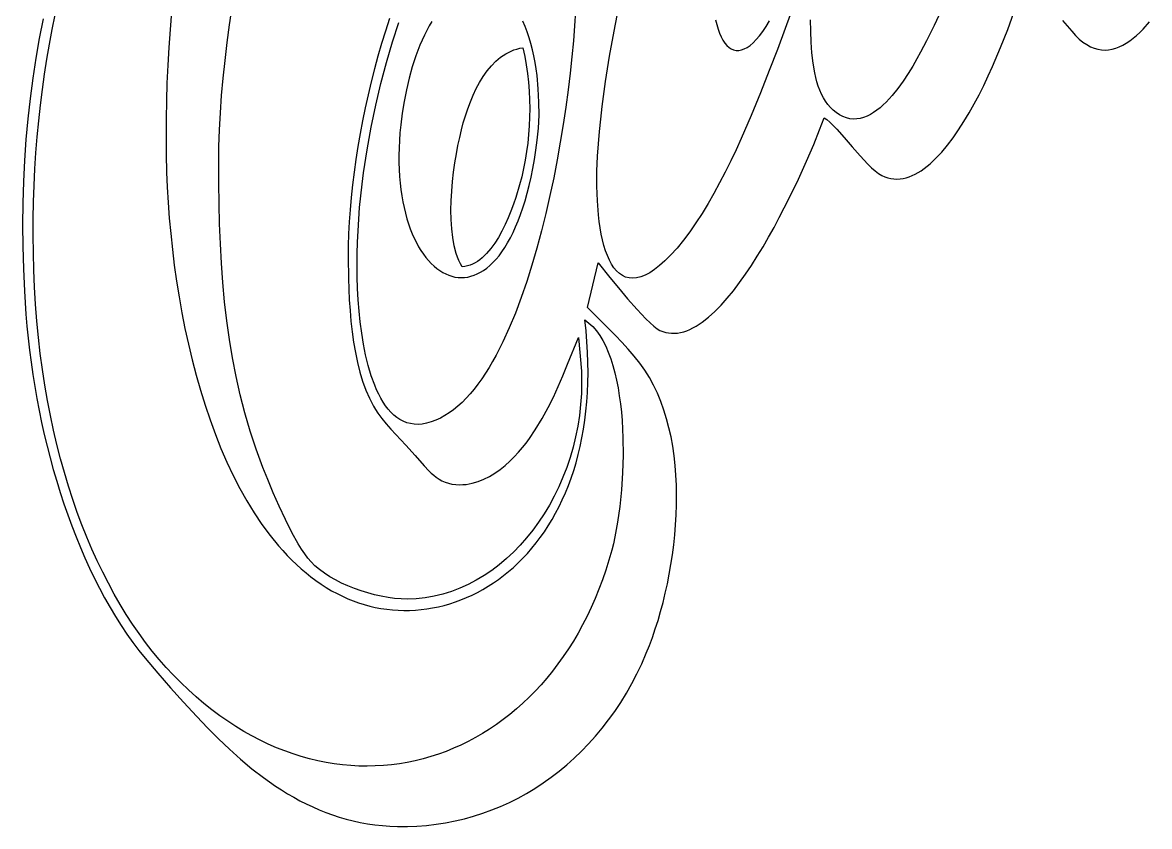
# Model space of a CAD drawing. Extents: x 0 to 206, y 0 to 153.
# Drawn here: x 4 to 101, y 3 to 72.2 of the extents above; entities that cross this region are included whole.
import ezdxf

# ---------------------------------------------------------------- set-up
doc = ezdxf.new("R2010")
doc.units = 0
doc.layers.add('Nível Padrão', color=18, linetype='CONTINUOUS')

msp = doc.modelspace()

# ---------------------------------------------------------------- linework, layer by layer
at = {"layer": 'Nível Padrão'}
for points in [[(5.785, 72.479), (5.453, 70.798), (5.155, 69.097), (4.891, 67.377), (4.66, 65.638), (4.464, 63.878), (4.302, 62.097), (4.176, 60.296), (4.085, 58.473), (4.03, 56.628), (4.01, 54.762), (4.028, 52.873), (4.082, 50.962), (4.174, 49.027), (4.304, 47.069), (4.39, 46.033), (4.492, 44.995), (4.611, 43.955), (4.745, 42.915), (4.896, 41.875), (5.062, 40.837), (5.245, 39.801), (5.442, 38.768), (5.656, 37.739), (5.884, 36.716), (6.128, 35.698), (6.387, 34.688), (6.661, 33.686), (6.95, 32.693), (7.254, 31.71), (7.573, 30.737), (7.906, 29.777), (8.253, 28.829), (8.615, 27.895), (8.991, 26.976), (9.382, 26.073), (9.786, 25.186), (10.204, 24.317), (10.636, 23.466), (11.081, 22.635), (11.541, 21.824), (12.013, 21.035), (12.499, 20.268), (12.998, 19.524), (13.51, 18.805), (14.035, 18.111), (14.573, 17.443), (15.655, 16.16), (16.744, 14.906), (17.856, 13.666), (19.005, 12.424), (19.933, 11.455), (20.871, 10.518), (21.82, 9.616), (22.783, 8.754), (23.763, 7.936), (24.762, 7.165), (25.782, 6.446), (26.3, 6.108), (26.825, 5.783), (27.357, 5.474), (27.895, 5.18), (28.44, 4.902), (28.993, 4.64), (29.553, 4.395), (30.121, 4.168), (30.698, 3.959), (31.283, 3.768), (31.877, 3.596), (32.48, 3.444), (33.093, 3.311), (33.715, 3.199), (34.348, 3.108), (34.99, 3.038), (35.644, 2.99), (36.308, 2.965), (37.142, 2.964), (37.973, 2.995), (38.8, 3.059), (39.621, 3.154), (40.437, 3.281), (41.247, 3.439), (42.05, 3.629), (42.845, 3.85), (43.631, 4.101), (44.408, 4.384), (45.175, 4.696), (45.932, 5.039), (46.677, 5.411), (47.41, 5.813), (48.13, 6.245), (48.837, 6.706), (49.53, 7.196), (50.207, 7.714), (50.869, 8.262), (51.514, 8.837), (52.142, 9.441), (52.752, 10.072), (53.344, 10.732), (53.916, 11.418), (54.469, 12.132), (55, 12.873), (55.51, 13.641), (55.998, 14.435), (56.463, 15.255), (56.905, 16.102), (57.322, 16.975), (57.714, 17.873), (57.982, 18.544), (58.241, 19.24), (58.488, 19.961), (58.724, 20.703), (58.946, 21.465), (59.155, 22.245), (59.35, 23.042), (59.529, 23.853), (59.693, 24.676), (59.839, 25.51), (59.968, 26.353), (60.079, 27.204), (60.17, 28.059), (60.241, 28.918), (60.292, 29.778), (60.32, 30.637), (60.326, 31.495), (60.309, 32.348), (60.268, 33.196), (60.201, 34.035), (60.109, 34.865), (59.991, 35.684), (59.844, 36.489), (59.67, 37.279), (59.467, 38.052), (59.234, 38.806), (58.97, 39.539), (58.675, 40.25), (58.348, 40.936), (57.987, 41.596), (57.593, 42.228), (57.164, 42.83), (56.676, 43.443), (56.161, 44.045), (55.62, 44.64), (55.058, 45.23), (53.882, 46.413), (52.662, 47.624), (53.565, 51.48), (54.586, 50.207), (55.311, 49.323), (56.107, 48.383), (56.918, 47.467), (57.688, 46.656), (58.041, 46.314), (58.363, 46.029), (58.648, 45.81), (58.888, 45.668), (59.136, 45.566), (59.387, 45.49), (59.64, 45.44), (59.896, 45.414), (60.153, 45.413), (60.413, 45.435), (60.674, 45.479), (60.936, 45.546), (61.201, 45.635), (61.466, 45.744), (61.732, 45.873), (61.999, 46.022), (62.536, 46.375), (63.074, 46.798), (63.612, 47.285), (64.149, 47.832), (64.683, 48.432), (65.214, 49.08), (65.74, 49.772), (66.26, 50.501), (66.772, 51.263), (67.275, 52.051), (67.767, 52.861), (68.248, 53.688), (68.716, 54.525), (69.17, 55.368), (70.029, 57.05), (70.816, 58.689), (71.519, 60.244), (72.128, 61.671), (72.632, 62.928), (73.022, 63.972), (73.261, 63.804), (73.523, 63.577), (73.807, 63.301), (74.108, 62.984), (74.752, 62.26), (75.429, 61.472), (76.117, 60.686), (76.789, 59.968), (77.111, 59.655), (77.421, 59.385), (77.715, 59.164), (77.99, 59.003), (78.251, 58.889), (78.513, 58.801), (78.775, 58.74), (79.037, 58.704), (79.299, 58.693), (79.562, 58.706), (79.824, 58.742), (80.086, 58.801), (80.347, 58.882), (80.608, 58.984), (80.868, 59.107), (81.127, 59.249), (81.385, 59.411), (81.643, 59.59), (82.153, 60.002), (82.658, 60.479), (83.156, 61.015), (83.646, 61.605), (84.127, 62.242), (84.598, 62.922), (85.058, 63.639), (85.507, 64.386), (85.942, 65.158), (86.363, 65.95), (86.77, 66.756), (87.16, 67.57), (87.533, 68.386), (88.225, 70.003), (88.836, 71.563), (89.359, 73.018)], [(16.837, 73.093), (16.708, 71.563), (16.599, 70.028), (16.51, 68.491), (16.443, 66.952), (16.396, 65.414), (16.37, 63.877), (16.365, 62.344), (16.381, 60.816), (16.419, 59.294), (16.472, 57.992), (16.546, 56.672), (16.644, 55.337), (16.765, 53.991), (16.909, 52.636), (17.077, 51.275), (17.269, 49.911), (17.486, 48.546), (17.728, 47.184), (17.995, 45.828), (18.288, 44.479), (18.608, 43.141), (18.954, 41.817), (19.327, 40.509), (19.727, 39.221), (20.155, 37.955), (20.611, 36.714), (21.096, 35.5), (21.609, 34.318), (22.152, 33.168), (22.725, 32.055), (23.327, 30.98), (23.96, 29.948), (24.624, 28.96), (25.319, 28.02), (26.046, 27.13), (26.421, 26.704), (26.805, 26.293), (27.196, 25.895), (27.596, 25.511), (28.004, 25.143), (28.42, 24.789), (28.844, 24.451), (29.277, 24.128), (29.718, 23.821), (30.167, 23.531), (30.625, 23.258), (31.092, 23.002), (31.547, 22.774), (32.007, 22.566), (32.474, 22.378), (32.945, 22.209), (33.421, 22.06), (33.901, 21.93), (34.385, 21.819), (34.872, 21.728), (35.362, 21.656), (35.854, 21.603), (36.348, 21.57), (36.843, 21.556), (37.339, 21.561), (37.835, 21.586), (38.331, 21.629), (38.827, 21.692), (39.321, 21.774), (39.814, 21.874), (40.305, 21.994), (40.793, 22.133), (41.278, 22.291), (41.759, 22.467), (42.237, 22.663), (42.71, 22.877), (43.178, 23.111), (43.64, 23.363), (44.097, 23.634), (44.547, 23.923), (44.99, 24.232), (45.426, 24.559), (45.855, 24.904), (46.274, 25.268), (46.685, 25.651), (47.087, 26.053), (47.479, 26.472), (47.86, 26.911), (48.231, 27.368), (48.591, 27.843), (48.939, 28.336), (49.275, 28.848), (49.598, 29.379), (49.908, 29.927), (50.204, 30.494), (50.486, 31.079), (50.754, 31.682), (51.007, 32.304), (51.244, 32.943), (51.465, 33.601), (51.669, 34.277), (51.857, 34.971), (52.027, 35.682), (52.179, 36.412), (52.313, 37.16), (52.427, 37.925), (52.523, 38.709), (52.598, 39.51), (52.653, 40.329), (52.688, 41.166), (52.7, 42.021), (52.692, 42.894), (52.66, 43.784), (52.607, 44.691), (52.529, 45.617), (52.429, 46.56), (52.429, 46.56), (52.781, 46.298), (53.112, 45.987), (53.42, 45.629), (53.707, 45.226), (53.973, 44.782), (54.219, 44.298), (54.444, 43.778), (54.649, 43.223), (54.835, 42.638), (55.002, 42.024), (55.15, 41.385), (55.28, 40.722), (55.393, 40.039), (55.488, 39.338), (55.567, 38.623), (55.629, 37.894), (55.675, 37.156), (55.705, 36.411), (55.721, 34.911), (55.68, 33.414), (55.585, 31.942), (55.44, 30.518), (55.248, 29.161), (55.012, 27.894), (54.879, 27.301), (54.736, 26.738), (54.49, 25.872), (54.224, 25.024), (53.939, 24.195), (53.634, 23.384), (53.311, 22.591), (52.97, 21.818), (52.612, 21.063), (52.236, 20.328), (51.843, 19.612), (51.434, 18.916), (51.009, 18.24), (50.568, 17.584), (50.112, 16.948), (49.642, 16.333), (49.157, 15.738), (48.658, 15.164), (48.147, 14.611), (47.622, 14.079), (47.084, 13.569), (46.535, 13.08), (45.974, 12.614), (45.402, 12.169), (44.819, 11.746), (44.225, 11.346), (43.622, 10.969), (43.01, 10.614), (42.388, 10.282), (41.757, 9.974), (41.119, 9.689), (40.473, 9.428), (39.819, 9.19), (39.159, 8.976), (38.492, 8.787), (37.819, 8.622), (37.14, 8.482), (36.457, 8.366), (35.768, 8.276), (35.076, 8.21), (34.379, 8.17), (33.679, 8.156), (32.977, 8.167), (32.271, 8.205), (31.564, 8.268), (30.855, 8.358), (30.144, 8.475), (29.433, 8.618), (28.721, 8.788), (28.01, 8.986), (27.299, 9.211), (26.588, 9.463), (25.88, 9.743), (25.172, 10.052), (24.468, 10.388), (23.765, 10.753), (23.066, 11.146), (22.371, 11.568), (21.679, 12.019), (20.992, 12.499), (20.309, 13.008), (19.632, 13.547), (18.961, 14.116), (18.295, 14.715), (17.636, 15.344), (16.984, 16.003), (16.374, 16.658), (15.775, 17.343), (15.185, 18.059), (14.607, 18.804), (14.041, 19.58), (13.486, 20.384), (12.945, 21.218), (12.416, 22.081), (11.901, 22.973), (11.4, 23.893), (10.914, 24.842), (10.443, 25.819), (9.987, 26.823), (9.548, 27.855), (9.125, 28.914), (8.72, 30), (8.332, 31.113), (7.962, 32.253), (7.612, 33.418), (7.28, 34.61), (6.968, 35.828), (6.676, 37.071), (6.405, 38.34), (6.155, 39.634), (5.926, 40.952), (5.72, 42.295), (5.537, 43.663), (5.377, 45.054), (5.24, 46.469), (5.128, 47.908), (5.041, 49.371), (4.979, 50.856), (4.94, 52.346), (4.924, 53.82), (4.93, 55.278), (4.957, 56.72), (5.005, 58.147), (5.074, 59.559), (5.164, 60.955), (5.273, 62.336), (5.402, 63.701), (5.55, 65.052), (5.718, 66.387), (5.904, 67.706), (6.108, 69.011), (6.331, 70.301), (6.571, 71.575), (6.828, 72.835)], [(35.612, 72.5), (35.262, 71.434), (34.927, 70.354), (34.61, 69.264), (34.309, 68.165), (34.026, 67.058), (33.76, 65.947), (33.512, 64.832), (33.283, 63.716), (33.072, 62.602), (32.88, 61.49), (32.707, 60.384), (32.553, 59.284), (32.419, 58.194), (32.305, 57.114), (32.212, 56.048), (32.139, 54.997), (32.087, 53.963), (32.056, 52.949), (32.047, 51.956), (32.07, 50.141), (32.1, 49.219), (32.145, 48.292), (32.206, 47.366), (32.287, 46.444), (32.39, 45.533), (32.515, 44.636), (32.666, 43.758), (32.844, 42.904), (33.052, 42.079), (33.292, 41.287), (33.565, 40.532), (33.874, 39.82), (34.22, 39.155), (34.409, 38.842), (34.607, 38.542), (34.945, 38.086), (35.32, 37.626), (35.723, 37.165), (36.145, 36.704), (37.005, 35.789), (37.821, 34.898), (38.589, 34.003), (38.985, 33.578), (39.193, 33.379), (39.409, 33.192), (39.635, 33.018), (39.873, 32.861), (40.125, 32.722), (40.392, 32.603), (40.677, 32.507), (40.981, 32.436), (41.305, 32.392), (41.652, 32.378), (41.925, 32.387), (42.194, 32.412), (42.46, 32.452), (42.723, 32.506), (43.236, 32.656), (43.735, 32.856), (44.217, 33.1), (44.681, 33.382), (45.128, 33.697), (45.554, 34.04), (45.961, 34.404), (46.346, 34.784), (46.709, 35.175), (47.048, 35.571), (47.363, 35.966), (47.653, 36.354), (48.153, 37.09), (48.763, 38.088), (49.28, 39.023), (49.73, 39.926), (50.14, 40.828), (50.534, 41.76), (50.939, 42.754), (51.884, 45.053), (52.131, 42.156), (52.151, 41.191), (52.128, 40.232), (52.063, 39.283), (51.958, 38.345), (51.813, 37.419), (51.63, 36.507), (51.409, 35.61), (51.153, 34.73), (50.861, 33.868), (50.536, 33.026), (50.179, 32.205), (49.789, 31.407), (49.369, 30.633), (48.921, 29.885), (48.443, 29.164), (47.939, 28.472), (47.41, 27.81), (46.855, 27.18), (46.277, 26.583), (45.676, 26.021), (45.054, 25.496), (44.412, 25.008), (43.751, 24.559), (43.072, 24.151), (42.376, 23.786), (41.665, 23.464), (40.939, 23.188), (40.2, 22.958), (39.449, 22.777), (38.686, 22.645), (37.914, 22.565), (37.132, 22.538), (36.6, 22.553), (36.047, 22.599), (35.48, 22.675), (34.902, 22.778), (34.319, 22.909), (33.735, 23.064), (33.154, 23.244), (32.581, 23.447), (32.021, 23.671), (31.478, 23.916), (30.958, 24.18), (30.464, 24.461), (30.002, 24.759), (29.576, 25.072), (29.191, 25.399), (28.851, 25.738), (28.584, 26.052), (28.312, 26.417), (28.036, 26.828), (27.756, 27.278), (27.196, 28.277), (26.64, 29.372), (26.102, 30.521), (25.593, 31.683), (25.123, 32.815), (24.705, 33.875), (24.134, 35.433), (23.622, 36.992), (23.164, 38.556), (22.759, 40.125), (22.403, 41.702), (22.094, 43.289), (21.827, 44.888), (21.602, 46.5), (21.413, 48.128), (21.26, 49.773), (21.138, 51.438), (21.045, 53.124), (20.977, 54.833), (20.933, 56.568), (20.908, 58.33), (20.901, 60.121), (20.901, 60.121), (20.917, 61.496), (20.966, 62.918), (21.046, 64.38), (21.154, 65.871), (21.289, 67.384), (21.449, 68.909), (21.631, 70.439), (21.835, 71.964), (22.059, 73.475)], [(51.618, 73.141), (51.539, 71.89), (51.437, 70.58), (51.31, 69.218), (51.159, 67.811), (50.984, 66.365), (50.785, 64.888), (50.561, 63.385), (50.312, 61.865), (50.039, 60.333), (49.741, 58.796), (49.418, 57.262), (49.07, 55.737), (48.697, 54.227), (48.298, 52.74), (47.874, 51.283), (47.424, 49.862), (46.949, 48.484), (46.447, 47.156), (45.92, 45.885), (45.367, 44.677), (44.787, 43.539), (44.488, 42.998), (44.181, 42.478), (43.869, 41.979), (43.549, 41.501), (43.223, 41.046), (42.89, 40.615), (42.551, 40.208), (42.205, 39.826), (41.852, 39.47), (41.492, 39.141), (41.126, 38.84), (40.753, 38.568), (40.373, 38.325), (39.986, 38.112), (39.593, 37.931), (39.192, 37.781), (38.804, 37.672), (38.431, 37.604), (38.074, 37.576), (37.731, 37.588), (37.403, 37.636), (37.09, 37.72), (36.79, 37.837), (36.504, 37.987), (36.231, 38.169), (35.972, 38.379), (35.725, 38.617), (35.491, 38.882), (35.269, 39.171), (35.059, 39.484), (34.861, 39.818), (34.674, 40.173), (34.498, 40.546), (34.333, 40.936), (34.034, 41.761), (33.774, 42.636), (33.553, 43.548), (33.366, 44.486), (33.211, 45.437), (33.087, 46.388), (32.991, 47.327), (32.916, 48.299), (32.862, 49.278), (32.829, 50.263), (32.817, 51.253), (32.824, 52.248), (32.85, 53.245), (32.895, 54.244), (32.957, 55.245), (33.037, 56.245), (33.133, 57.243), (33.245, 58.24), (33.372, 59.233), (33.67, 61.204), (34.021, 63.149), (34.421, 65.058), (34.865, 66.924), (35.348, 68.737), (35.864, 70.49), (36.408, 72.173)], [(70.214, 73.135), (69.005, 69.853), (68.309, 68.022), (67.556, 66.11), (66.748, 64.154), (65.889, 62.187), (65.441, 61.211), (64.981, 60.245), (64.51, 59.295), (64.027, 58.363), (63.534, 57.456), (63.03, 56.576), (62.517, 55.729), (61.993, 54.918), (61.46, 54.149), (60.918, 53.425), (60.367, 52.751), (59.808, 52.132), (59.325, 51.649), (58.864, 51.239), (58.425, 50.898), (58.008, 50.624), (57.611, 50.415), (57.236, 50.268), (56.881, 50.181), (56.545, 50.152), (56.23, 50.178), (55.934, 50.258), (55.656, 50.388), (55.397, 50.566), (55.156, 50.791), (54.933, 51.059), (54.728, 51.368), (54.539, 51.716), (54.367, 52.101), (54.211, 52.52), (54.071, 52.971), (53.947, 53.452), (53.837, 53.96), (53.742, 54.493), (53.662, 55.048), (53.596, 55.623), (53.503, 56.826), (53.462, 58.08), (53.47, 59.369), (53.523, 60.673), (53.593, 61.722), (53.683, 62.784), (53.793, 63.855), (53.919, 64.934), (54.216, 67.101), (54.562, 69.266), (54.943, 71.407), (55.345, 73.504)], [(83.138, 73.255), (82.505, 71.903), (81.838, 70.574), (81.332, 69.613), (81.014, 69.035), (80.657, 68.416), (80.262, 67.774), (79.835, 67.126), (79.376, 66.489), (78.889, 65.883), (78.378, 65.323), (78.113, 65.067), (77.844, 64.829), (77.569, 64.612), (77.291, 64.418), (77.008, 64.249), (76.721, 64.108), (76.431, 63.995), (76.138, 63.915), (75.842, 63.869), (75.545, 63.859), (75.245, 63.887), (74.943, 63.956), (74.641, 64.068), (74.337, 64.225), (74.058, 64.411), (73.8, 64.62), (73.563, 64.854), (73.346, 65.11), (73.147, 65.387), (72.968, 65.685), (72.805, 66.002), (72.659, 66.338), (72.528, 66.691), (72.413, 67.06), (72.311, 67.444), (72.222, 67.843), (72.079, 68.679), (71.978, 69.559), (71.911, 70.475), (71.872, 71.419), (71.854, 72.382)], [(39.259, 72.254), (39.034, 71.874), (38.818, 71.478), (38.611, 71.067), (38.227, 70.203), (37.88, 69.292), (37.57, 68.344), (37.298, 67.367), (37.062, 66.371), (36.863, 65.365), (36.699, 64.358), (36.571, 63.359), (36.504, 62.681), (36.455, 62.016), (36.424, 61.367), (36.41, 60.732), (36.413, 60.113), (36.431, 59.509), (36.466, 58.921), (36.515, 58.349), (36.579, 57.794), (36.657, 57.256), (36.749, 56.735), (36.855, 56.231), (36.973, 55.746), (37.103, 55.278), (37.245, 54.829), (37.398, 54.398), (37.561, 53.987), (37.735, 53.595), (37.919, 53.223), (38.112, 52.87), (38.314, 52.539), (38.524, 52.227), (38.742, 51.937), (38.968, 51.668), (39.2, 51.421), (39.438, 51.196), (39.682, 50.992), (39.932, 50.812), (40.186, 50.654), (40.445, 50.52), (40.708, 50.409), (40.973, 50.322), (41.242, 50.259), (41.514, 50.221), (41.787, 50.207), (42.061, 50.218), (42.337, 50.255), (42.613, 50.318), (42.888, 50.407), (43.164, 50.522), (43.438, 50.664), (43.711, 50.833), (43.981, 51.029), (44.249, 51.253), (44.514, 51.505), (44.776, 51.785), (45.034, 52.093), (45.287, 52.431), (45.535, 52.798), (45.777, 53.194), (46.014, 53.621), (46.244, 54.077), (46.468, 54.564), (46.683, 55.082), (46.891, 55.631), (47.091, 56.212), (47.281, 56.824), (47.463, 57.468), (47.634, 58.145), (47.795, 58.855), (47.945, 59.597), (48.084, 60.373), (48.21, 61.183), (48.325, 62.027), (48.325, 62.027), (48.428, 63.079), (48.478, 64.18), (48.476, 65.313), (48.419, 66.461), (48.306, 67.606), (48.229, 68.173), (48.137, 68.732), (48.031, 69.283), (47.91, 69.822), (47.775, 70.348), (47.625, 70.858), (47.46, 71.351), (47.279, 71.824), (47.084, 72.275)], [(63.683, 72.402), (63.786, 71.981), (63.901, 71.593), (64.028, 71.24), (64.168, 70.921), (64.319, 70.64), (64.481, 70.395), (64.654, 70.188), (64.838, 70.021), (65.032, 69.894), (65.236, 69.807), (65.449, 69.763), (65.672, 69.761), (65.903, 69.803), (66.143, 69.889), (66.391, 70.022), (66.647, 70.2), (66.91, 70.427), (67.181, 70.701), (67.458, 71.025), (67.742, 71.399), (68.032, 71.824), (68.327, 72.302)], [(93.546, 72.352), (94.347, 71.412), (94.67, 71.053), (94.992, 70.742), (95.313, 70.478), (95.633, 70.26), (95.952, 70.086), (96.27, 69.954), (96.586, 69.862), (96.901, 69.809), (97.213, 69.794), (97.524, 69.813), (97.833, 69.867), (98.139, 69.952), (98.443, 70.069), (98.744, 70.214), (99.042, 70.386), (99.337, 70.583), (99.63, 70.805), (99.919, 71.048), (100.204, 71.312), (100.486, 71.595), (101.039, 72.211)]]:
    msp.add_lwpolyline(points, dxfattribs=at)
msp.add_lwpolyline([(41.858, 51.138), (41.713, 51.4), (41.581, 51.68), (41.463, 51.976), (41.357, 52.287), (41.181, 52.95), (41.051, 53.662), (40.963, 54.414), (40.913, 55.197), (40.899, 56.004), (40.917, 56.825), (40.963, 57.652), (41.034, 58.478), (41.127, 59.293), (41.238, 60.089), (41.364, 60.857), (41.502, 61.59), (41.648, 62.279), (41.799, 62.916), (41.96, 63.525), (42.142, 64.134), (42.344, 64.738), (42.567, 65.333), (42.811, 65.913), (43.078, 66.475), (43.368, 67.012), (43.68, 67.521), (44.017, 67.997), (44.378, 68.434), (44.765, 68.829), (45.177, 69.175), (45.392, 69.329), (45.615, 69.47), (45.844, 69.596), (46.08, 69.707), (46.322, 69.802), (46.572, 69.882), (46.828, 69.945), (47.092, 69.99), (47.247, 69.254), (47.377, 68.512), (47.484, 67.767), (47.566, 67.018), (47.626, 66.268), (47.662, 65.516), (47.675, 64.765), (47.666, 64.015), (47.634, 63.267), (47.58, 62.523), (47.504, 61.784), (47.407, 61.05), (47.288, 60.322), (47.148, 59.602), (46.987, 58.892), (46.805, 58.191), (46.475, 57.093), (46.279, 56.517), (46.062, 55.933), (45.824, 55.349), (45.566, 54.773), (45.287, 54.212), (44.987, 53.674), (44.667, 53.167), (44.327, 52.699), (43.966, 52.277), (43.584, 51.91), (43.386, 51.749), (43.183, 51.604), (42.975, 51.477), (42.761, 51.369), (42.543, 51.28), (42.32, 51.211), (42.091, 51.163), (41.858, 51.138)], close=True, dxfattribs=at)

doc.saveas('drawing.dxf')
